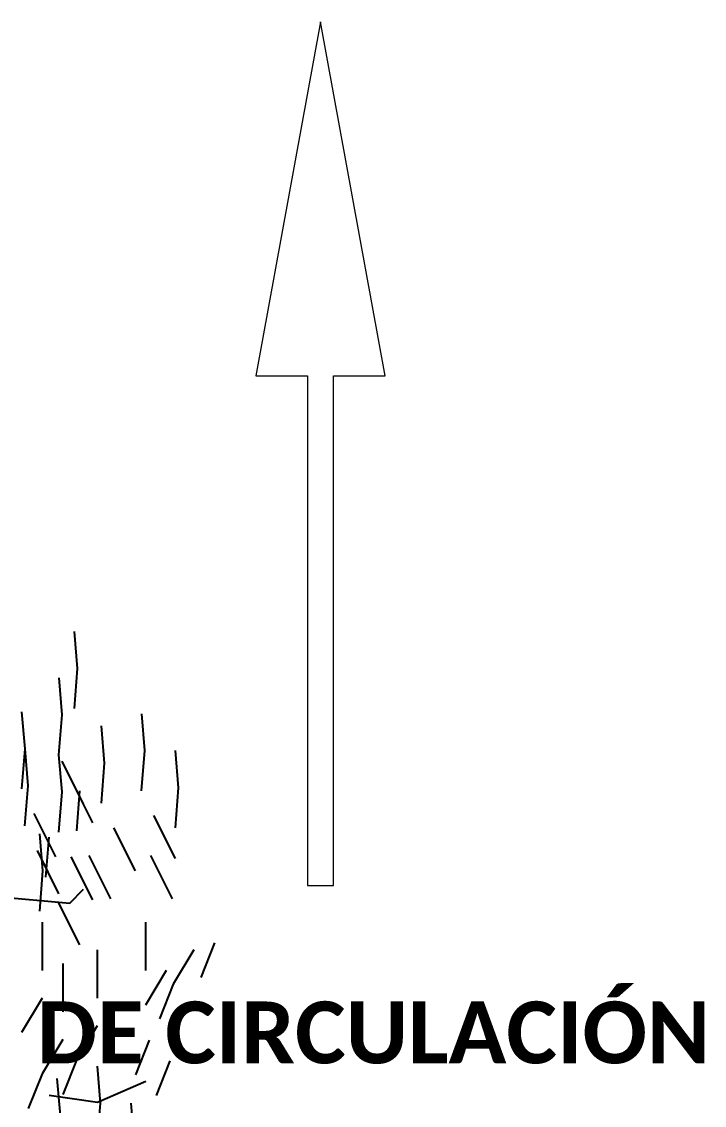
# Model space of a CAD drawing. Header units: metres. Extents: x 668617 to 675126, y 2286318 to 2293677.
# Drawn here: x 672149.258 to 672151.076, y 2287841.141 to 2287844.027 of the extents above; entities that cross this region are included whole.
import ezdxf

# ---------------------------------------------------------------- set-up
doc = ezdxf.new("R2010")
doc.units = ezdxf.units.M
doc.header["$MEASUREMENT"] = 0
doc.layers.add('DMTG_SECCIONES_VIALES', color=250, linetype='Continuous')
doc.styles.get("Standard").update_dxf_attribs({"font": 'arial.ttf'})

# ---------------------------------------------------------------- blocks, each defined once
blk = doc.blocks.new('a4')
at = {"color": 75}
for p, q in [((2.3082, 5.6919), (2.3001, 5.7905)), ((2.2999, 5.5852), (2.3082, 5.6919)), ((2.2671, 5.5687), (2.2589, 5.6673)), ((2.1684, 5.4784), (2.1603, 5.5769)), ((2.4871, 5.4733), (2.479, 5.5718)), ((2.2588, 5.462), (2.2671, 5.5687)), ((2.3803, 5.4404), (2.3721, 5.539)), ((2.1602, 5.3716), (2.1684, 5.4784)), ((2.1766, 5.3798), (2.1684, 5.4784)), ((2.267, 5.3634), (2.2588, 5.462)), ((2.4788, 5.3665), (2.4871, 5.4733)), ((2.5774, 5.3747), (2.5693, 5.4733)), ((2.3245, 5.3306), (2.267, 5.4455)), ((2.372, 5.3337), (2.3803, 5.4404)), ((2.3491, 5.2813), (2.2916, 5.3963)), ((2.1683, 5.2731), (2.1766, 5.3798)), ((2.5692, 5.268), (2.5774, 5.3747)), ((2.2587, 5.2567), (2.267, 5.3634)), ((2.3063, 5.2598), (2.3145, 5.3665)), ((2.2504, 5.191), (2.193, 5.3059)), ((2.5691, 5.1859), (2.5117, 5.3008)), ((2.4623, 5.153), (2.4049, 5.268)), ((2.2158, 5.153), (2.2077, 5.2516)), ((2.224, 5.1366), (2.2323, 5.2433)), ((2.2586, 5.0924), (2.2012, 5.2074)), ((2.349, 5.076), (2.2915, 5.191)), ((2.3965, 5.0791), (2.3391, 5.1941)), ((2.5609, 5.0791), (2.5034, 5.1941)), ((2.2076, 5.0462), (2.2158, 5.153)), ((2.0853, 5.0859), (2.2874, 5.0676)), ((2.2874, 5.0676), (2.3242, 5.1043)), ((2.3143, 4.9559), (2.2569, 5.0709)), ((2.2139, 5.0163), (2.2139, 4.8878)), ((2.4895, 5.0163), (2.4895, 4.8878)), ((2.3608, 4.9429), (2.3608, 4.8143)), ((2.6181, 4.9429), (2.5629, 4.8511)), ((2.6732, 4.9612), (2.6364, 4.8694)), ((2.269, 4.9062), (2.269, 4.7776)), ((2.5446, 4.8878), (2.4895, 4.796)), ((2.5629, 4.8511), (2.5262, 4.7593)), ((2.2139, 4.8143), (2.1587, 4.7225)), ((2.3608, 4.7409), (2.3057, 4.6491)), ((2.269, 4.7042), (2.2139, 4.6124)), ((2.4989, 4.7021), (2.4622, 4.6103)), ((2.3057, 4.6491), (2.269, 4.5573)), ((2.554, 4.647), (2.5173, 4.5552)), ((2.3693, 4.5345), (2.3611, 4.633)), ((2.2139, 4.6124), (2.1771, 4.5206)), ((2.2624, 4.5016), (2.2543, 4.6002)), ((2.4897, 4.5919), (2.3611, 4.5368)), ((2.3611, 4.5368), (2.2325, 4.5552)), ((2.361, 4.4277), (2.3693, 4.5345)), ((2.4596, 4.4359), (2.4514, 4.5345))]:
    blk.add_line(p, q, dxfattribs=at)

msp = doc.modelspace()

# ---------------------------------------------------------------- linework, layer by layer
at = {"layer": 'DMTG_SECCIONES_VIALES', "color": 18, "lineweight": 0, "true_color": 0x000000}
msp.add_lwpolyline([(672150.05355, 2287844.02655), (672149.88103, 2287843.08342), (672150.01905, 2287843.08342), (672150.01905, 2287841.72624), (672150.08805, 2287841.72624), (672150.08805, 2287843.08342), (672150.22607, 2287843.08342), (672150.05355, 2287844.02655)], dxfattribs=at)

# ---------------------------------------------------------------- block references
at = {"layer": 'DMTG_SECCIONES_VIALES', "color": 8}
msp.add_blockref('a4', (672147.09834, 2287836.61207), dxfattribs=at)

# ---------------------------------------------------------------- texts
at = {"layer": 'DMTG_SECCIONES_VIALES', "color": 252, "insert": (672148.48966, 2287841.41754), "char_height": 0.18, "attachment_point": 1}
msp.add_mtext_dynamic_manual_height_columns('\\pxa0.66667,sm1.07917;{\\fCalibri|b1|i0|c0|p34;\\H0.91667x;CARRIL DE CIRCULACIÓN}', width=3.6251352, gutter_width=1, heights=[1.62792], dxfattribs=at)

doc.saveas('drawing.dxf')
